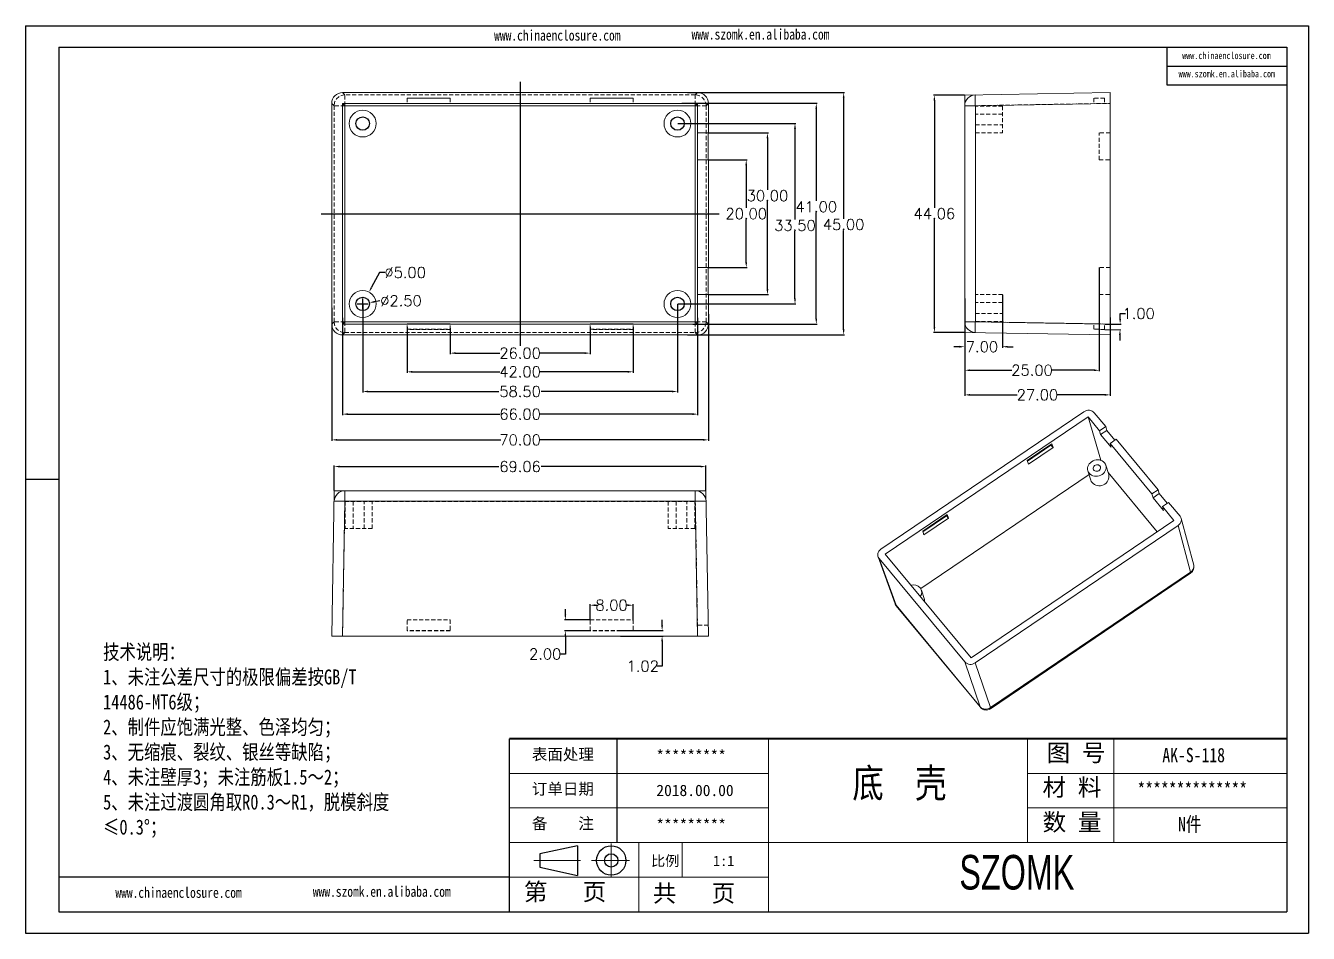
# Model space of a CAD drawing. Header units: inches. Extents: x 1468 to 1984, y 1126 to 1294.
# Drawn here: x 1467.6 to 1706, y 1125.7 to 1294.2 of the extents above; entities that cross this region are included whole.
import ezdxf

# ---------------------------------------------------------------- set-up
doc = ezdxf.new("R2010")
doc.units = ezdxf.units.IN
doc.header["$LTSCALE"] = 15
for name, pattern in [('CENTER2', [28.575, 19.05, -3.175, 3.175, -3.175]), ('HIDDEN', [0.075, 0.05, -0.025]), ('PHANTOM', [12.7, 6.35, -1.27, 1.27, -1.27, 1.27, -1.27])]:
    doc.linetypes.add(name, pattern=pattern)
doc.layers.add('文字', color=81, linetype='Continuous')
for name, color, linetype, lineweight in [('粗实线', 7, 'Continuous', 30), ('细实线', 3, 'Continuous', 9), ('细点划线', 2, 'CENTER2', 9)]:
    doc.layers.add(name, color=color, linetype=linetype, lineweight=lineweight)
doc.styles.get("Standard").update_dxf_attribs({"font": 'txt', "bigfont": 'gbcbig.shx'})
doc.styles.add('宋体', font='', dxfattribs={"width": 0.8, "height": 3.5})
doc.styles.add('长仿宋', font='simsun.ttc', dxfattribs={"width": 0.7, "height": 4})
doc.styles.get('宋体').set_extended_font_data('SimSun')
doc.dimstyles.new('2.5', dxfattribs={"dimtxt": 2, "dimasz": 1, "dimexe": 0.18, "dimexo": 0.0625, "dimgap": 0.09, "dimtad": 0, "dimtih": 1, "dimtoh": 1, "dimzin": 0, "dimdsep": 46, "dimtxsty": 'Standard', "dimcen": 1, "dimadec": 0, "dimazin": 2, "dimtfac": 1, "dimtofl": 0, "dimtmove": 0, "dimatfit": 3, "dimfxl": 0, "dimtolj": 1, "dimtzin": 0, "dimarcsym": 0})

# ---------------------------------------------------------------- blocks, each defined once
blk = doc.blocks.new('*D83')
at = {"color": 0, "lineweight": -2}
for p, q in [((1546.49, 1238.04), (1546.49, 1233.22)), ((1572.49, 1238.24), (1572.49, 1233.22)), ((1547.49, 1233.4), (1555.73, 1233.4)), ((1571.49, 1233.4), (1563.25, 1233.4))]:
    blk.add_line(p, q, dxfattribs=at)
at = {"color": 0}
for points in [[(1547.49, 1233.57), (1547.49, 1233.24), (1546.49, 1233.4)], [(1571.49, 1233.57), (1571.49, 1233.24), (1572.49, 1233.4)]]:
    blk.add_solid(points, dxfattribs=at)
at = {"layer": 'Defpoints', "color": 0}
for p in [(1546.49, 1238.1), (1572.49, 1238.3), (1572.49, 1233.4)]:
    blk.add_point(p, dxfattribs=at)
at = {"color": 0, "insert": (1559.49, 1233.4), "char_height": 2, "attachment_point": 5}
blk.add_mtext('\\A1;26.00', dxfattribs=at)
blk = doc.blocks.new('*D84')
at = {"color": 0, "lineweight": -2}
for p, q in [((1538.49, 1238.24), (1538.49, 1229.75)), ((1580.49, 1238.24), (1580.49, 1229.75)), ((1539.49, 1229.93), (1555.73, 1229.93)), ((1579.49, 1229.93), (1563.25, 1229.93))]:
    blk.add_line(p, q, dxfattribs=at)
at = {"color": 0}
for points in [[(1539.49, 1230.1), (1539.49, 1229.76), (1538.49, 1229.93)], [(1579.49, 1230.1), (1579.49, 1229.76), (1580.49, 1229.93)]]:
    blk.add_solid(points, dxfattribs=at)
at = {"layer": 'Defpoints', "color": 0}
for p in [(1538.49, 1238.3), (1580.49, 1238.3), (1580.49, 1229.93)]:
    blk.add_point(p, dxfattribs=at)
at = {"color": 0, "insert": (1559.49, 1229.93), "char_height": 2, "attachment_point": 5}
blk.add_mtext('\\A1;42.00', dxfattribs=at)
blk = doc.blocks.new('*D86')
at = {"color": 0, "lineweight": -2}
for p, q in [((1526.49, 1239.94), (1526.49, 1221.89)), ((1592.49, 1239.94), (1592.49, 1221.89)), ((1527.49, 1222.07), (1555.73, 1222.07)), ((1591.49, 1222.07), (1563.25, 1222.07))]:
    blk.add_line(p, q, dxfattribs=at)
at = {"color": 0}
for points in [[(1527.49, 1222.24), (1527.49, 1221.9), (1526.49, 1222.07)], [(1591.49, 1222.24), (1591.49, 1221.9), (1592.49, 1222.07)]]:
    blk.add_solid(points, dxfattribs=at)
at = {"layer": 'Defpoints', "color": 0}
for p in [(1526.49, 1240), (1592.49, 1240), (1526.49, 1222.07)]:
    blk.add_point(p, dxfattribs=at)
at = {"color": 0, "insert": (1559.49, 1222.07), "char_height": 2, "attachment_point": 5}
blk.add_mtext('\\A1;66.00', dxfattribs=at)
blk = doc.blocks.new('*D87')
at = {"color": 0, "lineweight": -2}
for p, q in [((1524.49, 1241.79), (1524.49, 1217.11)), ((1594.49, 1240.61), (1594.49, 1217.11)), ((1525.49, 1217.29), (1555.9, 1217.29)), ((1593.49, 1217.29), (1563.08, 1217.29))]:
    blk.add_line(p, q, dxfattribs=at)
at = {"color": 0}
for points in [[(1525.49, 1217.46), (1525.49, 1217.13), (1524.49, 1217.29)], [(1593.49, 1217.46), (1593.49, 1217.13), (1594.49, 1217.29)]]:
    blk.add_solid(points, dxfattribs=at)
at = {"layer": 'Defpoints', "color": 0}
for p in [(1524.49, 1241.86), (1594.49, 1240.67), (1594.49, 1217.29)]:
    blk.add_point(p, dxfattribs=at)
at = {"color": 0, "insert": (1559.49, 1217.29), "char_height": 2, "attachment_point": 5}
blk.add_mtext('\\A1;70.00', dxfattribs=at)
blk = doc.blocks.new('*D88')
at = {"color": 0, "lineweight": -2}
for p, q in [((1594.52, 1269.29), (1601.7, 1269.29)), ((1601.52, 1268.29), (1601.52, 1260.38)), ((1601.52, 1250.29), (1601.52, 1258.2)), ((1594.55, 1249.29), (1601.7, 1249.29))]:
    blk.add_line(p, q, dxfattribs=at)
at = {"color": 0}
for points in [[(1601.35, 1268.29), (1601.68, 1268.29), (1601.52, 1269.29)], [(1601.35, 1250.29), (1601.68, 1250.29), (1601.52, 1249.29)]]:
    blk.add_solid(points, dxfattribs=at)
at = {"layer": 'Defpoints', "color": 0}
for p in [(1594.46, 1269.29), (1594.49, 1249.29), (1601.52, 1249.29)]:
    blk.add_point(p, dxfattribs=at)
at = {"color": 0, "insert": (1601.52, 1259.29), "char_height": 2, "attachment_point": 5}
blk.add_mtext('\\A1;20.00', dxfattribs=at)
blk = doc.blocks.new('*D89')
at = {"color": 0, "lineweight": -2}
for p, q in [((1594.55, 1274.29), (1605.64, 1274.29)), ((1605.46, 1273.29), (1605.46, 1263.73)), ((1605.46, 1245.29), (1605.46, 1261.55)), ((1594.55, 1244.29), (1605.64, 1244.29))]:
    blk.add_line(p, q, dxfattribs=at)
at = {"color": 0}
for points in [[(1605.29, 1273.29), (1605.63, 1273.29), (1605.46, 1274.29)], [(1605.29, 1245.29), (1605.63, 1245.29), (1605.46, 1244.29)]]:
    blk.add_solid(points, dxfattribs=at)
at = {"layer": 'Defpoints', "color": 0}
for p in [(1594.49, 1274.29), (1605.46, 1274.29), (1594.49, 1244.29)]:
    blk.add_point(p, dxfattribs=at)
at = {"color": 0, "insert": (1605.46, 1262.64), "char_height": 2, "attachment_point": 5}
blk.add_mtext('\\A1;30.00', dxfattribs=at)
blk = doc.blocks.new('*D91')
at = {"color": 0, "lineweight": -2}
for p, q in [((1589.57, 1279.79), (1614.72, 1279.79)), ((1614.54, 1278.79), (1614.54, 1261.67)), ((1614.54, 1239.79), (1614.54, 1259.49)), ((1591.58, 1238.79), (1614.72, 1238.79))]:
    blk.add_line(p, q, dxfattribs=at)
at = {"color": 0}
for points in [[(1614.37, 1278.79), (1614.7, 1278.79), (1614.54, 1279.79)], [(1614.37, 1239.79), (1614.7, 1239.79), (1614.54, 1238.79)]]:
    blk.add_solid(points, dxfattribs=at)
at = {"layer": 'Defpoints', "color": 0}
for p in [(1589.51, 1279.79), (1591.51, 1238.79), (1614.54, 1238.79)]:
    blk.add_point(p, dxfattribs=at)
at = {"color": 0, "insert": (1614.54, 1260.58), "char_height": 2, "attachment_point": 5}
blk.add_mtext('\\A1;41.00', dxfattribs=at)
blk = doc.blocks.new('*D92')
at = {"color": 0, "lineweight": -2}
for p, q in [((1590.62, 1281.79), (1619.8, 1281.79)), ((1619.62, 1280.79), (1619.62, 1258.37)), ((1619.62, 1237.79), (1619.62, 1256.19)), ((1590.62, 1236.79), (1619.8, 1236.79))]:
    blk.add_line(p, q, dxfattribs=at)
at = {"color": 0}
for points in [[(1619.46, 1280.79), (1619.79, 1280.79), (1619.62, 1281.79)], [(1619.46, 1237.79), (1619.79, 1237.79), (1619.62, 1236.79)]]:
    blk.add_solid(points, dxfattribs=at)
at = {"layer": 'Defpoints', "color": 0}
for p in [(1590.55, 1281.79), (1590.55, 1236.79), (1619.62, 1236.79)]:
    blk.add_point(p, dxfattribs=at)
at = {"color": 0, "insert": (1619.62, 1257.28), "char_height": 2, "attachment_point": 5}
blk.add_mtext('\\A1;45.00', dxfattribs=at)
blk = doc.blocks.new('*D93')
at = {"color": 0, "lineweight": -2}
for p, q in [((1642.13, 1243.54), (1642.13, 1225.47)), ((1669.13, 1240.02), (1669.13, 1225.47)), ((1643.13, 1225.65), (1651.87, 1225.65)), ((1668.13, 1225.65), (1659.39, 1225.65))]:
    blk.add_line(p, q, dxfattribs=at)
at = {"color": 0}
for points in [[(1643.13, 1225.82), (1643.13, 1225.48), (1642.13, 1225.65)], [(1668.13, 1225.82), (1668.13, 1225.48), (1669.13, 1225.65)]]:
    blk.add_solid(points, dxfattribs=at)
at = {"layer": 'Defpoints', "color": 0}
for p in [(1642.13, 1243.6), (1669.13, 1240.08), (1669.13, 1225.65)]:
    blk.add_point(p, dxfattribs=at)
at = {"color": 0, "insert": (1655.63, 1225.65), "char_height": 2, "attachment_point": 5}
blk.add_mtext('\\A1;27.00', dxfattribs=at)
blk = doc.blocks.new('*D94')
at = {"color": 0, "lineweight": -2}
for p, q in [((1671.01, 1239.75), (1671.03, 1240.75)), ((1671.03, 1240.75), (1672.03, 1240.75)), ((1668.18, 1237.8), (1671.16, 1237.75)), ((1668.19, 1238.8), (1671.18, 1238.75)), ((1670.96, 1236.75), (1670.94, 1235.75))]:
    blk.add_line(p, q, dxfattribs=at)
at = {"color": 0}
for points in [[(1670.85, 1239.76), (1671.18, 1239.75), (1671, 1238.75)], [(1670.79, 1236.76), (1671.13, 1236.75), (1670.98, 1237.75)]]:
    blk.add_solid(points, dxfattribs=at)
at = {"layer": 'Defpoints', "color": 0}
for p in [(1668.11, 1237.8), (1668.13, 1238.8), (1671, 1238.75)]:
    blk.add_point(p, dxfattribs=at)
at = {"color": 0, "insert": (1674.45, 1240.75), "char_height": 2, "attachment_point": 5}
blk.add_mtext('\\A1;1.00', dxfattribs=at)
blk = doc.blocks.new('*D95')
at = {"color": 0, "lineweight": -2}
for p, q in [((1642.13, 1243.12), (1642.13, 1234.41)), ((1649.13, 1244.22), (1649.13, 1234.41)), ((1641.13, 1234.59), (1640.13, 1234.59)), ((1650.13, 1234.59), (1651.13, 1234.59))]:
    blk.add_line(p, q, dxfattribs=at)
at = {"color": 0}
for points in [[(1641.13, 1234.76), (1641.13, 1234.42), (1642.13, 1234.59)], [(1650.13, 1234.76), (1650.13, 1234.42), (1649.13, 1234.59)]]:
    blk.add_solid(points, dxfattribs=at)
at = {"layer": 'Defpoints', "color": 0}
for p in [(1642.13, 1243.18), (1649.13, 1244.29), (1649.13, 1234.59)]:
    blk.add_point(p, dxfattribs=at)
at = {"color": 0, "insert": (1645.32, 1234.59), "char_height": 2, "attachment_point": 5}
blk.add_mtext('\\A1;7.00', dxfattribs=at)
blk = doc.blocks.new('*D96')
at = {"color": 0, "lineweight": -2}
for p, q in [((1667.13, 1249.22), (1667.13, 1230.04)), ((1642.13, 1243.05), (1642.13, 1230.04)), ((1643.13, 1230.22), (1650.87, 1230.22)), ((1666.13, 1230.22), (1658.39, 1230.22))]:
    blk.add_line(p, q, dxfattribs=at)
at = {"color": 0}
for points in [[(1643.13, 1230.39), (1643.13, 1230.05), (1642.13, 1230.22)], [(1666.13, 1230.39), (1666.13, 1230.05), (1667.13, 1230.22)]]:
    blk.add_solid(points, dxfattribs=at)
at = {"layer": 'Defpoints', "color": 0}
for p in [(1667.13, 1249.29), (1642.13, 1243.12), (1642.13, 1230.22)]:
    blk.add_point(p, dxfattribs=at)
at = {"color": 0, "insert": (1654.63, 1230.22), "char_height": 2, "attachment_point": 5}
blk.add_mtext('\\A1;25.00', dxfattribs=at)
blk = doc.blocks.new('*D97')
at = {"color": 0, "lineweight": -2}
for p, q in [((1642.07, 1281.31), (1636.3, 1281.31)), ((1636.48, 1280.31), (1636.48, 1260.38)), ((1636.48, 1238.26), (1636.48, 1258.2)), ((1642.07, 1237.26), (1636.3, 1237.26))]:
    blk.add_line(p, q, dxfattribs=at)
at = {"color": 0}
for points in [[(1636.32, 1280.31), (1636.65, 1280.31), (1636.48, 1281.31)], [(1636.32, 1238.26), (1636.65, 1238.26), (1636.48, 1237.26)]]:
    blk.add_solid(points, dxfattribs=at)
at = {"layer": 'Defpoints', "color": 0}
for p in [(1636.48, 1281.31), (1642.13, 1281.31), (1642.13, 1237.26)]:
    blk.add_point(p, dxfattribs=at)
at = {"color": 0, "insert": (1636.48, 1259.29), "char_height": 2, "attachment_point": 5}
blk.add_mtext('\\A1;44.06', dxfattribs=at)
blk = doc.blocks.new('*D98')
at = {"color": 0, "lineweight": -2}
for p, q in [((1524.96, 1207.92), (1524.96, 1212.51)), ((1525.96, 1212.33), (1555.57, 1212.33)), ((1593.02, 1212.33), (1563.41, 1212.33)), ((1594.02, 1207.92), (1594.02, 1212.51))]:
    blk.add_line(p, q, dxfattribs=at)
at = {"color": 0}
for points in [[(1525.96, 1212.5), (1525.96, 1212.17), (1524.96, 1212.33)], [(1593.02, 1212.5), (1593.02, 1212.17), (1594.02, 1212.33)]]:
    blk.add_solid(points, dxfattribs=at)
at = {"layer": 'Defpoints', "color": 0}
for p in [(1594.02, 1212.33), (1524.96, 1207.85), (1594.02, 1207.85)]:
    blk.add_point(p, dxfattribs=at)
at = {"color": 0, "insert": (1559.49, 1212.33), "char_height": 2, "attachment_point": 5}
blk.add_mtext('\\A1;69.06', dxfattribs=at)
blk = doc.blocks.new('*D99')
at = {"color": 0, "lineweight": -2}
for p, q in [((1533.37, 1248.37), (1531.9, 1245.62)), ((1534.37, 1248.37), (1533.37, 1248.37)), ((1529.24, 1242.54), (1531.24, 1242.54)), ((1530.24, 1241.54), (1530.24, 1243.54))]:
    blk.add_line(p, q, dxfattribs=at)
at = {"color": 0}
blk.add_solid([(1531.75, 1245.7), (1532.04, 1245.54), (1531.42, 1244.74)], dxfattribs=at)
at = {"layer": 'Defpoints', "color": 0}
for p in [(1531.42, 1244.74), (1529.06, 1240.33)]:
    blk.add_point(p, dxfattribs=at)
at = {"color": 0, "insert": (1538.13, 1248.37), "char_height": 2, "attachment_point": 5}
blk.add_mtext('\\A1;∅5.00', dxfattribs=at)
blk = doc.blocks.new('*D101')
at = {"color": 0, "lineweight": -2}
for p, q in [((1585.88, 1182.87), (1585.88, 1183.87)), ((1578.13, 1181.87), (1586.06, 1181.87)), ((1578.13, 1180.85), (1586.06, 1180.85)), ((1585.88, 1179.85), (1585.88, 1175.27)), ((1585.88, 1175.27), (1584.88, 1175.27))]:
    blk.add_line(p, q, dxfattribs=at)
at = {"color": 0}
for points in [[(1585.72, 1182.87), (1586.05, 1182.87), (1585.88, 1181.87)], [(1585.72, 1179.85), (1586.05, 1179.85), (1585.88, 1180.85)]]:
    blk.add_solid(points, dxfattribs=at)
at = {"layer": 'Defpoints', "color": 0}
for p in [(1578.07, 1181.87), (1578.07, 1180.85), (1585.88, 1180.85)]:
    blk.add_point(p, dxfattribs=at)
at = {"color": 0, "insert": (1582.29, 1175.27), "char_height": 2, "attachment_point": 5}
blk.add_mtext('\\A1;1.02', dxfattribs=at)
blk = doc.blocks.new('*D102')
at = {"color": 0, "lineweight": -2}
for p, q in [((1572.49, 1183.91), (1572.49, 1186.77)), ((1573.49, 1186.59), (1573.73, 1186.59)), ((1579.49, 1186.59), (1579.25, 1186.59)), ((1580.49, 1183.74), (1580.49, 1186.77))]:
    blk.add_line(p, q, dxfattribs=at)
at = {"color": 0}
for points in [[(1573.49, 1186.75), (1573.49, 1186.42), (1572.49, 1186.59)], [(1579.49, 1186.75), (1579.49, 1186.42), (1580.49, 1186.59)]]:
    blk.add_solid(points, dxfattribs=at)
at = {"layer": 'Defpoints', "color": 0}
for p in [(1580.49, 1186.59), (1572.49, 1183.85), (1580.49, 1183.68)]:
    blk.add_point(p, dxfattribs=at)
at = {"color": 0, "insert": (1576.49, 1186.59), "char_height": 2, "attachment_point": 5}
blk.add_mtext('\\A1;8.00', dxfattribs=at)
blk = doc.blocks.new('*D103')
at = {"color": 0, "lineweight": -2}
for p, q in [((1567.9, 1184.85), (1567.9, 1185.85)), ((1572.43, 1183.85), (1567.72, 1183.85)), ((1572.43, 1181.85), (1567.72, 1181.85)), ((1567.9, 1180.85), (1567.9, 1177.52)), ((1567.9, 1177.52), (1566.9, 1177.52))]:
    blk.add_line(p, q, dxfattribs=at)
at = {"color": 0}
for points in [[(1567.74, 1184.85), (1568.07, 1184.85), (1567.9, 1183.85)], [(1567.74, 1180.85), (1568.07, 1180.85), (1567.9, 1181.85)]]:
    blk.add_solid(points, dxfattribs=at)
at = {"layer": 'Defpoints', "color": 0}
for p in [(1567.9, 1183.85), (1572.49, 1183.85), (1572.49, 1181.85)]:
    blk.add_point(p, dxfattribs=at)
at = {"color": 0, "insert": (1564.15, 1177.52), "char_height": 2, "attachment_point": 5}
blk.add_mtext('\\A1;2.00', dxfattribs=at)
blk = doc.blocks.new('*D123')
at = {"color": 0, "lineweight": -2}
for p, q in [((1530.24, 1242.47), (1530.24, 1226.1)), ((1588.74, 1242.47), (1588.74, 1226.1)), ((1531.24, 1226.28), (1555.57, 1226.28)), ((1587.74, 1226.28), (1563.41, 1226.28))]:
    blk.add_line(p, q, dxfattribs=at)
at = {"color": 0}
for points in [[(1531.24, 1226.44), (1531.24, 1226.11), (1530.24, 1226.28)], [(1587.74, 1226.44), (1587.74, 1226.11), (1588.74, 1226.28)]]:
    blk.add_solid(points, dxfattribs=at)
at = {"layer": 'Defpoints', "color": 0}
for p in [(1530.24, 1242.54), (1588.74, 1242.54), (1588.74, 1226.28)]:
    blk.add_point(p, dxfattribs=at)
at = {"color": 0, "insert": (1559.49, 1226.28), "char_height": 2, "attachment_point": 5}
blk.add_mtext('\\A1;58.50', dxfattribs=at)
blk = doc.blocks.new('*D124')
at = {"color": 0, "lineweight": -2}
for p, q in [((1588.8, 1276.04), (1610.76, 1276.04)), ((1610.58, 1275.04), (1610.58, 1258.2)), ((1610.58, 1243.54), (1610.58, 1256.02)), ((1588.8, 1242.54), (1610.76, 1242.54))]:
    blk.add_line(p, q, dxfattribs=at)
at = {"color": 0}
for points in [[(1610.41, 1275.04), (1610.75, 1275.04), (1610.58, 1276.04)], [(1610.41, 1243.54), (1610.75, 1243.54), (1610.58, 1242.54)]]:
    blk.add_solid(points, dxfattribs=at)
at = {"layer": 'Defpoints', "color": 0}
for p in [(1588.74, 1276.04), (1610.58, 1276.04), (1588.74, 1242.54)]:
    blk.add_point(p, dxfattribs=at)
at = {"color": 0, "insert": (1610.58, 1257.11), "char_height": 2, "attachment_point": 5}
blk.add_mtext('\\A1;33.50', dxfattribs=at)
blk = doc.blocks.new('*D125')
at = {"color": 0, "lineweight": -2}
for p, q in [((1529.24, 1242.54), (1531.24, 1242.54)), ((1530.24, 1241.54), (1530.24, 1243.54)), ((1533.44, 1243.12), (1532.45, 1242.94))]:
    blk.add_line(p, q, dxfattribs=at)
at = {"color": 0}
blk.add_solid([(1532.42, 1243.11), (1532.48, 1242.78), (1531.47, 1242.76)], dxfattribs=at)
at = {"layer": 'Defpoints', "color": 0}
for p in [(1529.01, 1242.31), (1531.47, 1242.76)]:
    blk.add_point(p, dxfattribs=at)
at = {"color": 0, "insert": (1537.36, 1243.12), "char_height": 2, "attachment_point": 5}
blk.add_mtext('\\A1;∅2.50', dxfattribs=at)

msp = doc.modelspace()

# ---------------------------------------------------------------- linework, layer by layer
for p, q in [((1467.602, 1294.209), (1705.984, 1294.209)), ((1467.602, 1294.209), (1467.602, 1125.657)), ((1705.984, 1294.209), (1705.984, 1125.657)), ((1473.77, 1290.196), (1701.97, 1290.196)), ((1473.77, 1290.196), (1473.77, 1129.67)), ((1679.675, 1290.196), (1679.675, 1283.229)), ((1701.97, 1290.196), (1701.97, 1129.67)), ((1679.675, 1286.713), (1701.97, 1286.713)), ((1679.675, 1283.229), (1701.97, 1283.229)), ((1473.77, 1209.933), (1467.602, 1209.933)), ((1467.602, 1203.69), (1467.602, 1125.657)), ((1557.496, 1129.67), (1557.496, 1161.775)), ((1577.562, 1142.512), (1577.562, 1161.775)), ((1557.496, 1136.091), (1473.77, 1136.091)), ((1473.77, 1129.67), (1701.97, 1129.67)), ((1467.602, 1125.657), (1705.984, 1125.657)), ((1467.602, 1125.657), (1577.964, 1125.657))]:
    msp.add_line(p, q)
at = {"color": 1, "linetype": 'PHANTOM', "lineweight": 30}
for p, q in [((1559.491, 1283.786), (1559.491, 1234.786)), ((1522.491, 1259.286), (1596.491, 1259.286))]:
    msp.add_line(p, q, dxfattribs=at)
at = {"color": 7, "linetype": 'Continuous', "lineweight": 15}
for p, q in [((1592.491, 1281.786), (1526.491, 1281.786)), ((1642.13, 1281.314), (1669.13, 1281.786)), ((1642.13, 1237.257), (1642.13, 1281.314)), ((1669.13, 1281.786), (1669.13, 1279.786)), ((1524.491, 1279.786), (1524.491, 1238.785)), ((1592.491, 1279.785), (1526.491, 1279.785)), ((1526.491, 1279.785), (1526.491, 1238.786)), ((1526.928, 1279.349), (1526.491, 1279.785)), ((1526.928, 1279.349), (1592.054, 1279.349)), ((1526.928, 1279.349), (1526.928, 1239.222)), ((1546.491, 1279.768), (1538.491, 1279.768)), ((1538.491, 1279.768), (1538.491, 1279.733)), ((1538.491, 1279.733), (1546.491, 1279.733)), ((1546.491, 1279.733), (1546.491, 1279.768)), ((1580.491, 1279.768), (1572.491, 1279.768)), ((1572.491, 1279.768), (1572.491, 1279.733)), ((1572.491, 1279.733), (1580.491, 1279.733)), ((1580.491, 1279.733), (1580.491, 1279.768)), ((1592.054, 1279.349), (1592.491, 1279.785)), ((1592.054, 1279.349), (1592.054, 1239.222)), ((1592.491, 1274.286), (1592.491, 1279.785)), ((1594.491, 1274.286), (1594.491, 1279.786)), ((1642.13, 1279.349), (1644.095, 1279.349)), ((1669.13, 1279.786), (1644.095, 1279.349)), ((1644.095, 1279.349), (1644.095, 1239.222)), ((1669.13, 1279.786), (1669.13, 1238.785)), ((1592.456, 1269.286), (1592.456, 1274.286)), ((1592.491, 1274.286), (1592.456, 1274.286)), ((1594.491, 1274.286), (1592.491, 1274.286)), ((1594.456, 1269.286), (1594.456, 1274.286)), ((1592.456, 1269.286), (1592.491, 1269.286)), ((1592.491, 1269.286), (1594.491, 1269.286)), ((1592.491, 1249.286), (1592.491, 1269.286)), ((1594.491, 1249.286), (1594.491, 1269.286)), ((1592.456, 1244.286), (1592.456, 1249.286)), ((1592.491, 1249.286), (1592.456, 1249.286)), ((1594.491, 1249.286), (1592.491, 1249.286)), ((1594.456, 1244.286), (1594.456, 1249.286)), ((1592.456, 1244.286), (1592.491, 1244.286)), ((1592.491, 1238.786), (1592.491, 1244.286)), ((1592.491, 1244.286), (1594.491, 1244.286)), ((1594.491, 1238.785), (1594.491, 1244.286)), ((1526.928, 1239.222), (1526.491, 1238.786)), ((1526.491, 1238.786), (1592.491, 1238.786)), ((1526.928, 1239.222), (1592.054, 1239.222)), ((1538.491, 1238.838), (1546.491, 1238.838)), ((1538.491, 1238.803), (1538.491, 1238.838)), ((1546.491, 1238.803), (1538.491, 1238.803)), ((1546.491, 1238.838), (1546.491, 1238.803)), ((1572.491, 1238.838), (1580.491, 1238.838)), ((1572.491, 1238.803), (1572.491, 1238.838)), ((1580.491, 1238.803), (1572.491, 1238.803)), ((1580.491, 1238.838), (1580.491, 1238.803)), ((1592.054, 1239.222), (1592.491, 1238.786)), ((1642.13, 1239.222), (1644.095, 1239.222)), ((1669.13, 1236.786), (1642.13, 1237.257)), ((1644.095, 1239.222), (1669.13, 1238.785)), ((1669.13, 1238.785), (1669.13, 1236.786)), ((1526.491, 1236.786), (1592.491, 1236.786)), ((1664.258, 1222.508), (1626.557, 1196.999)), ((1665.037, 1221.569), (1627.337, 1196.06)), ((1667.179, 1218.988), (1665.037, 1221.569)), ((1667.406, 1213.495), (1665.037, 1221.569)), ((1668.322, 1219.761), (1666.179, 1222.342)), ((1668.322, 1219.761), (1667.179, 1218.988)), ((1667.179, 1218.988), (1667.378, 1218.28)), ((1668.52, 1219.053), (1667.378, 1218.28)), ((1669.326, 1215.934), (1667.378, 1218.28)), ((1668.322, 1219.761), (1668.52, 1219.053)), ((1670.021, 1217.246), (1668.52, 1219.053)), ((1658.298, 1216.576), (1653.729, 1213.484)), ((1653.767, 1213.368), (1658.143, 1216.329)), ((1653.961, 1212.774), (1658.531, 1215.866)), ((1658.143, 1216.329), (1658.105, 1216.445)), ((1658.143, 1216.329), (1658.531, 1215.866)), ((1658.531, 1215.866), (1658.298, 1216.576)), ((1669.127, 1216.641), (1670.269, 1217.414)), ((1669.326, 1215.934), (1669.127, 1216.641)), ((1676.918, 1207.254), (1669.127, 1216.641)), ((1678.06, 1208.027), (1670.269, 1217.414)), ((1653.729, 1213.484), (1653.961, 1212.774)), ((1665.01, 1211.537), (1665.557, 1209.803)), ((1668.895, 1210.855), (1668.348, 1212.59)), ((1668.784, 1211.206), (1677.9, 1200.223)), ((1633.943, 1189.688), (1665.225, 1210.854)), ((1524.491, 1180.853), (1524.962, 1207.853)), ((1524.962, 1207.853), (1594.02, 1207.853)), ((1526.928, 1207.853), (1526.928, 1205.887)), ((1592.054, 1205.887), (1592.054, 1207.853)), ((1594.02, 1207.853), (1594.491, 1180.853)), ((1678.06, 1208.027), (1676.918, 1207.254)), ((1676.918, 1207.254), (1677.117, 1206.547)), ((1678.259, 1207.32), (1677.117, 1206.547)), ((1679.064, 1204.2), (1677.117, 1206.547)), ((1678.06, 1208.027), (1678.259, 1207.32)), ((1679.759, 1205.512), (1678.259, 1207.32)), ((1526.928, 1205.887), (1526.491, 1180.853)), ((1592.054, 1205.887), (1526.928, 1205.887)), ((1592.491, 1180.853), (1592.054, 1205.887)), ((1678.865, 1204.907), (1680.008, 1205.68)), ((1681.008, 1202.326), (1678.865, 1204.907)), ((1679.064, 1204.2), (1678.865, 1204.907)), ((1682.151, 1203.099), (1680.008, 1205.68)), ((1638.877, 1203.435), (1634.307, 1200.343)), ((1634.345, 1200.227), (1638.722, 1203.188)), ((1634.54, 1199.633), (1639.109, 1202.725)), ((1638.722, 1203.188), (1638.684, 1203.304)), ((1638.722, 1203.188), (1639.109, 1202.725)), ((1639.109, 1202.725), (1638.877, 1203.435)), ((1643.308, 1176.818), (1681.008, 1202.326)), ((1684.675, 1194.052), (1682.356, 1202.704)), ((1634.307, 1200.343), (1634.54, 1199.633)), ((1644.087, 1175.878), (1681.787, 1201.388)), ((1684.106, 1192.739), (1681.787, 1201.388)), ((1626.015, 1195.599), (1629.174, 1186.875)), ((1626.194, 1195.287), (1642.166, 1176.044)), ((1626.194, 1195.287), (1629.352, 1186.567)), ((1627.337, 1196.06), (1643.308, 1176.818)), ((1646.904, 1167.568), (1684.106, 1192.739)), ((1646.906, 1167.359), (1684.108, 1192.53)), ((1634.622, 1187.665), (1634.075, 1189.4)), ((1629.352, 1186.567), (1644.983, 1167.734)), ((1629.413, 1186.457), (1645.044, 1167.624)), ((1526.491, 1180.853), (1524.491, 1180.853)), ((1592.491, 1180.853), (1526.491, 1180.853)), ((1594.491, 1180.853), (1592.491, 1180.853)), ((1644.983, 1167.734), (1642.166, 1176.044)), ((1644.087, 1175.878), (1646.904, 1167.568))]:
    msp.add_line(p, q, dxfattribs=at)
at = {"color": 7, "linetype": 'HIDDEN', "lineweight": 0}
for p, q in [((1526.928, 1281.349), (1526.491, 1281.786)), ((1592.054, 1281.349), (1526.928, 1281.349)), ((1526.928, 1279.349), (1526.928, 1281.349)), ((1538.491, 1280.768), (1538.491, 1279.768)), ((1546.491, 1280.768), (1538.491, 1280.768)), ((1538.491, 1280.733), (1546.491, 1280.733)), ((1546.491, 1280.768), (1546.491, 1279.768)), ((1572.491, 1280.768), (1572.491, 1279.768)), ((1580.491, 1280.768), (1572.491, 1280.768)), ((1572.491, 1280.733), (1580.491, 1280.733)), ((1580.491, 1280.768), (1580.491, 1279.768)), ((1592.491, 1281.786), (1592.054, 1281.349)), ((1592.054, 1281.349), (1592.054, 1279.349)), ((1668.113, 1280.768), (1666.113, 1280.733)), ((1666.113, 1280.733), (1666.131, 1279.733)), ((1668.113, 1280.768), (1668.13, 1279.768)), ((1524.491, 1279.786), (1524.928, 1279.349)), ((1524.928, 1279.349), (1524.928, 1239.222)), ((1526.928, 1279.349), (1524.928, 1279.349)), ((1594.054, 1279.349), (1592.054, 1279.349)), ((1594.054, 1279.349), (1594.491, 1279.786)), ((1594.054, 1239.222), (1594.054, 1279.349)), ((1644.095, 1279.349), (1642.13, 1279.349)), ((1644.095, 1279.349), (1669.13, 1279.786)), ((1644.095, 1239.222), (1644.095, 1279.349)), ((1644.13, 1279.349), (1669.13, 1279.785)), ((1644.13, 1279.349), (1644.13, 1239.222)), ((1649.13, 1279.286), (1644.13, 1279.286)), ((1649.13, 1277.786), (1644.13, 1277.786)), ((1649.13, 1279.286), (1649.13, 1274.286)), ((1644.13, 1275.786), (1649.13, 1275.786)), ((1644.13, 1274.286), (1649.13, 1274.286)), ((1669.13, 1274.286), (1667.13, 1274.286)), ((1667.13, 1269.286), (1667.13, 1274.286)), ((1667.13, 1269.286), (1669.13, 1269.286)), ((1667.13, 1244.286), (1667.13, 1249.286)), ((1669.13, 1249.286), (1667.13, 1249.286)), ((1649.13, 1244.286), (1644.13, 1244.286)), ((1649.13, 1242.786), (1644.13, 1242.786)), ((1649.13, 1239.286), (1649.13, 1244.286)), ((1667.13, 1244.286), (1669.13, 1244.286)), ((1644.13, 1240.786), (1649.13, 1240.786)), ((1524.928, 1239.222), (1524.491, 1238.785)), ((1526.928, 1239.222), (1524.928, 1239.222)), ((1526.491, 1236.786), (1526.928, 1237.223)), ((1526.928, 1239.222), (1526.928, 1237.223)), ((1526.928, 1237.223), (1592.054, 1237.223)), ((1538.491, 1237.803), (1538.491, 1238.803)), ((1538.491, 1237.838), (1546.491, 1237.838)), ((1546.491, 1237.803), (1538.491, 1237.803)), ((1546.491, 1237.803), (1546.491, 1238.803)), ((1572.491, 1237.803), (1572.491, 1238.803)), ((1572.491, 1237.838), (1580.491, 1237.838)), ((1580.491, 1237.803), (1572.491, 1237.803)), ((1580.491, 1237.803), (1580.491, 1238.803)), ((1594.054, 1239.222), (1592.054, 1239.222)), ((1592.054, 1237.223), (1592.054, 1239.222)), ((1592.054, 1237.223), (1592.491, 1236.786)), ((1594.491, 1238.785), (1594.054, 1239.222)), ((1644.095, 1239.222), (1642.13, 1239.222)), ((1669.13, 1238.785), (1644.095, 1239.222)), ((1644.13, 1239.286), (1649.13, 1239.286)), ((1644.13, 1239.222), (1669.13, 1238.786)), ((1666.113, 1237.838), (1666.131, 1238.838)), ((1668.113, 1237.803), (1666.113, 1237.838)), ((1668.113, 1237.803), (1668.13, 1238.803)), ((1526.928, 1207.853), (1526.928, 1205.887)), ((1592.054, 1205.887), (1592.054, 1207.853)), ((1526.491, 1180.853), (1526.928, 1205.887)), ((1526.928, 1205.853), (1526.491, 1180.853)), ((1526.928, 1205.887), (1592.054, 1205.887)), ((1526.928, 1205.853), (1592.054, 1205.853)), ((1526.991, 1205.853), (1526.991, 1200.853)), ((1528.491, 1205.853), (1528.491, 1200.853)), ((1530.491, 1200.853), (1530.491, 1205.853)), ((1531.991, 1200.853), (1531.991, 1205.853)), ((1586.991, 1205.853), (1586.991, 1200.853)), ((1588.491, 1205.853), (1588.491, 1200.853)), ((1590.491, 1200.853), (1590.491, 1205.853)), ((1591.991, 1200.853), (1591.991, 1205.853)), ((1592.054, 1205.887), (1592.491, 1180.853)), ((1592.054, 1205.853), (1592.491, 1180.853)), ((1531.991, 1200.853), (1526.991, 1200.853)), ((1591.991, 1200.853), (1586.991, 1200.853)), ((1538.491, 1181.87), (1538.491, 1183.87)), ((1538.491, 1183.87), (1546.491, 1183.87)), ((1538.491, 1183.852), (1546.491, 1183.852)), ((1546.491, 1183.87), (1546.491, 1181.87)), ((1572.491, 1181.87), (1572.491, 1183.87)), ((1572.491, 1183.87), (1580.491, 1183.87)), ((1572.491, 1183.852), (1580.491, 1183.852)), ((1580.491, 1183.87), (1580.491, 1181.87)), ((1594.456, 1182.853), (1592.456, 1182.853)), ((1538.491, 1181.87), (1538.491, 1181.852)), ((1546.491, 1181.87), (1538.491, 1181.87)), ((1546.491, 1181.852), (1538.491, 1181.852)), ((1546.491, 1181.87), (1546.491, 1181.852)), ((1572.491, 1181.87), (1572.491, 1181.852)), ((1580.491, 1181.87), (1572.491, 1181.87)), ((1580.491, 1181.852), (1572.491, 1181.852)), ((1580.491, 1181.87), (1580.491, 1181.852))]:
    msp.add_line(p, q, dxfattribs=at)
at = {"color": 8, "linetype": 'Continuous', "lineweight": 15}
for p, q in [((1629.413, 1186.457), (1629.352, 1186.567)), ((1645.044, 1167.624), (1644.983, 1167.734))]:
    msp.add_line(p, q, dxfattribs=at)
at = {"color": 7, "linetype": 'Continuous', "lineweight": 15, "flags": 128}
for points in [[(1668.107, 1213.03), (1667.916, 1213.219), (1667.688, 1213.373), (1667.429, 1213.487), (1667.147, 1213.558), (1666.851, 1213.583), (1666.55, 1213.563), (1666.252, 1213.497), (1665.968, 1213.387), (1665.705, 1213.237), (1665.472, 1213.051), (1665.276, 1212.836), (1665.122, 1212.597), (1665.015, 1212.341), (1664.959, 1212.078), (1664.955, 1211.813), (1665.004, 1211.557), (1665.104, 1211.316), (1665.251, 1211.097), (1665.442, 1210.908), (1665.67, 1210.754), (1665.929, 1210.64), (1666.211, 1210.569), (1666.507, 1210.544), (1666.808, 1210.564), (1667.106, 1210.63), (1667.39, 1210.74), (1667.653, 1210.89), (1667.886, 1211.076), (1668.083, 1211.291), (1668.237, 1211.531), (1668.343, 1211.786), (1668.399, 1212.05), (1668.403, 1212.314), (1668.354, 1212.57), (1668.255, 1212.811), (1668.107, 1213.03)], [(1667.25, 1212.45), (1667.124, 1212.562), (1666.965, 1212.638), (1666.784, 1212.67), (1666.596, 1212.658), (1666.414, 1212.602), (1666.251, 1212.505), (1666.121, 1212.376), (1666.031, 1212.224), (1665.99, 1212.06), (1666, 1211.896), (1666.06, 1211.745), (1666.166, 1211.617), (1666.31, 1211.522), (1666.482, 1211.468), (1666.668, 1211.457), (1666.855, 1211.492), (1667.029, 1211.569), (1667.177, 1211.683), (1667.288, 1211.825), (1667.354, 1211.984), (1667.37, 1212.15), (1667.334, 1212.309), (1667.25, 1212.45)], [(1665.557, 1209.803), (1665.65, 1209.581), (1665.798, 1209.363)]]:
    msp.add_lwpolyline(points, dxfattribs=at)
at = {"color": 8, "linetype": 'Continuous', "lineweight": 15, "flags": 128}
for points in [[(1684.106, 1192.739), (1684.131, 1192.626), (1684.125, 1192.553), (1684.108, 1192.53)], [(1629.352, 1186.567), (1629.223, 1186.762), (1629.174, 1186.875)], [(1646.906, 1167.359), (1646.924, 1167.382), (1646.929, 1167.455), (1646.904, 1167.568)]]:
    msp.add_lwpolyline(points, dxfattribs=at)
at = {"color": 7, "linetype": 'Continuous', "lineweight": 15}
for centre in [(1530.241, 1276.036), (1588.741, 1276.036), (1530.241, 1242.536), (1588.741, 1242.536)]:
    msp.add_circle(centre, 2.5, dxfattribs=at)
for centre in [(1530.241, 1276.036), (1588.741, 1276.036), (1530.241, 1242.536), (1588.741, 1242.536)]:
    msp.add_circle(centre, 1.25)
at = {"color": 7, "linetype": 'HIDDEN', "lineweight": 0}
for centre, radius, start, end in [((1526.928, 1279.348), 2, 90.02044, 179.97956), ((1592.054, 1279.348), 2, 0.02044, 89.97956), ((1672.75, 1280.349), 28.673, 178.00162, 181.99838), ((1526.928, 1239.223), 2, 180.02044, 269.97956), ((1592.054, 1239.223), 2, 270.02044, 359.97956), ((1672.75, 1238.222), 28.673, 178.00162, 181.99838), ((1525.928, 1177.232), 28.673, 88.00162, 91.99838), ((1593.054, 1177.232), 28.673, 88.00162, 91.99838)]:
    msp.add_arc(centre, radius, start, end, dxfattribs=at)
at = {"color": 7, "linetype": 'Continuous', "lineweight": 15}
for centre, radius, start, end in [((1644.13, 1279.349), 2, 91, 180), ((1672.75, 1280.349), 28.673, 178.00162, 181.99838), ((1644.13, 1239.222), 2, 180, 269), ((1672.75, 1238.222), 28.673, 178.00162, 181.99838), ((1667.132, 1210.554), 1.788, 221.75824, 9.70059), ((1526.928, 1205.853), 2, 90, 179), ((1592.054, 1205.853), 2, 1, 90), ((1525.928, 1177.232), 28.673, 88.00162, 91.99838), ((1593.054, 1177.232), 28.673, 88.00162, 91.99838), ((1683.323, 1193.69), 1.4, 304.08316, 15.00622), ((1632.551, 1188.646), 1.753, 42.93807, 105.33778), ((1632.78, 1188.989), 1.354, 323.66498, 38.9141), ((1633.388, 1187.277), 1.294, 357.14087, 17.4549), ((1630.49, 1187.352), 1.4, 199.90659, 219.69251), ((1646.037, 1168.732), 1.452, 223.45914, 306.68448), ((1646.122, 1168.518), 1.4, 219.69251, 304.08316)]:
    msp.add_arc(centre, radius, start, end, dxfattribs=at)
at = {"color": 8, "linetype": 'Continuous', "lineweight": 15}
msp.add_arc((1683.477, 1193.792), 1.226, 300.84293, 12.26809, dxfattribs=at)
at = {"color": 7, "linetype": 'Continuous', "lineweight": 15}
for centre, major_axis, ratio, start_param, end_param in [((1526.491, 1279.785), (1.415, -1.415), 0.9996955, 2.3563468, 3.9268385), ((1592.491, 1279.785), (-1.415, -1.415), 0.9996955, 2.3563468, 3.9268385), ((1526.491, 1238.786), (1.415, 1.415), 0.9996955, 2.3563468, 3.9268385), ((1592.491, 1238.786), (-1.415, 1.415), 0.9996955, 2.3563468, 3.9268385), ((1665.037, 1221.569), (1.335, 0.422), 0.8545596, 0.3347694, 1.9052611), ((1681.008, 1202.326), (1.336, 0.42), 0.8542361, 5.0486871, 6.6191789), ((1627.337, 1196.06), (1.336, 0.42), 0.8542361, 1.9070945, 3.4775862), ((1643.308, 1176.818), (1.335, 0.422), 0.8545596, 3.476362, 5.0468538)]:
    msp.add_ellipse(centre, major_axis=major_axis, ratio=ratio, start_param=start_param, end_param=end_param, dxfattribs=at)
at = {"layer": '粗实线', "color": 7, "lineweight": 40}
msp.add_line((1701.97, 1161.775), (1557.496, 1161.775), dxfattribs=at)
at = {"layer": '粗实线', "color": 7}
for p, q in [((1570.187, 1141.911), (1563.171, 1140.424)), ((1570.187, 1141.911), (1570.187, 1136.413)), ((1563.171, 1140.424), (1563.171, 1137.943)), ((1563.171, 1137.943), (1570.187, 1136.413))]:
    msp.add_line(p, q, dxfattribs=at)
for radius in [2.728, 1.241]:
    msp.add_circle((1576.431, 1139.183), radius, dxfattribs=at)
at = {"layer": '细实线', "color": 7}
for p, q in [((1605.654, 1161.775), (1605.654, 1129.67)), ((1653.812, 1161.775), (1653.812, 1142.512)), ((1669.865, 1161.775), (1669.865, 1142.647)), ((1605.654, 1155.354), (1557.496, 1155.354)), ((1701.97, 1155.354), (1653.812, 1155.354)), ((1605.654, 1148.933), (1557.496, 1148.933)), ((1701.97, 1148.933), (1653.812, 1148.933)), ((1701.97, 1142.512), (1557.496, 1142.512)), ((1581.575, 1142.512), (1581.575, 1129.67)), ((1589.602, 1142.512), (1589.602, 1136.091)), ((1605.654, 1136.091), (1557.496, 1136.091))]:
    msp.add_line(p, q, dxfattribs=at)
at = {"layer": '细点划线', "color": 7}
for p, q in [((1576.431, 1142.323), (1576.431, 1136.091)), ((1562.052, 1139.183), (1570.724, 1139.183)), ((1572.783, 1139.183), (1579.833, 1139.183))]:
    msp.add_line(p, q, dxfattribs=at)

# ---------------------------------------------------------------- texts
at = {"char_height": 2.11167, "width": 1200.17064, "attachment_point": 1}
for s, insert in [('{\\fSimHei|b0|i0|c134|p49;表面处理}', (1561.684, 1159.953)), ('{\\fSimHei|b0|i0|c134|p49;*********}', (1584.813, 1159.681)), ('{\\fSimHei|b0|i0|c134|p49;订单日期}', (1561.684, 1153.532)), ('{\\fSimHei|b0|i0|c134|p49;2018.00.00}', (1584.813, 1153.26)), ('{\\fSimHei|b0|i0|c134|p49;备    注}', (1561.684, 1147.111)), ('{\\fSimHei|b0|i0|c134|p49;*********}', (1584.813, 1146.839))]:
    msp.add_mtext(s, dxfattribs=dict(at, insert=insert))
at = {"layer": '文字', "color": 0, "attachment_point": 1, "style": '宋体'}
for s, insert, char_height, width in [('www.chinaenclosure.com', (1554.661, 1293.4), 1.96199, 34.47029), ('www.szomk.en.alibaba.com', (1591.359, 1293.595), 1.96199, 34.47029), ('www.chinaenclosure.com', (1682.547, 1289.314), 1.30799, 22.98019), ('www.szomk.en.alibaba.com', (1681.864, 1285.927), 1.30799, 22.98019), ('{\\H1.111x;技术说明：\\P1、未注公差尺寸的极限偏差按GB/T 14486-MT6级；\\P2、制件应饱满光整、色泽均匀；\\P3、无缩痕、裂纹、银丝等缺陷；\\P4、未注壁厚3；未注筋板1.5～2；\\P5、未注过渡圆角取R0.3～R1，脱模斜度≤0.3%%D；}', (1481.994, 1179.302), 2.50823, 56.49631), ('{\\H1.111x;AK-S-118}', (1678.849, 1160.098), 2.4079, 27.838), ('底  壳', (1621.241, 1156.232), 5.3509, 68.40912), ('{\\H1.111x;**************}', (1674.217, 1153.677), 2.4079, 27.838), ('{\\H1.111x;N件}', (1681.762, 1147.256), 2.4079, 27.838), ('www.chinaenclosure.com', (1484.275, 1134.212), 1.96199, 34.47029), ('www.szomk.en.alibaba.com', (1520.973, 1134.406), 1.96199, 34.47029)]:
    msp.add_mtext(s, dxfattribs=dict(at, insert=insert, char_height=char_height, width=width))
at = {"layer": '粗实线', "insert": (1641.127, 1140.213), "char_height": 6.42106, "width": 72.00583, "attachment_point": 1, "style": '长仿宋'}
msp.add_mtext('{\\fSTXinwei|b0|i0|c134|p2;SZOMK}', dxfattribs=at)
at = {"layer": '细实线', "color": 7, "attachment_point": 1}
for s, insert, char_height, width in [('{\\fSimSun|b0|i0|c134|p54;图 号}', (1657.343, 1160.8), 3.21053, 16.05265), ('{\\fSimSun|b0|i0|c134|p54;材 料   }', (1656.582, 1154.379), 3.21053, 16.05265), ('{\\fSimSun|b0|i0|c134|p54;数 量}', (1656.597, 1147.927), 3.21053, 14.50558), ('{\\fSimSun|b0|i0|c134|p54;比例}', (1583.823, 1140.08), 1.92632, 8.45594), ('{\\fSimSun|b0|i0|c134|p54;1:1}', (1595.361, 1140.08), 1.92632, 8.45594), ('{\\fSimSun|b0|i0|c134|p54;第   页}', (1560.198, 1134.987), 3.21053, 24.07897), ('{\\fSimSun|b0|i0|c134|p54; 共   页}', (1581.968, 1134.714), 3.21053, 24.07897)]:
    msp.add_mtext(s, dxfattribs=dict(at, insert=insert, char_height=char_height, width=width))

# ---------------------------------------------------------------- dimensions: what is measured, and where the dimension line sits
for base, p1, p2, picture, middle in [((1619.622, 1236.786), (1590.555, 1281.786), (1590.555, 1236.786), '*D92', (1619.622, 1257.278)), ((1614.535, 1238.786), (1589.506, 1279.785), (1591.513, 1238.786), '*D91', (1614.535, 1260.582)), ((1610.58, 1276.036), (1588.741, 1242.536), (1588.741, 1276.036), '*D124', (1610.58, 1257.106)), ((1605.458, 1274.286), (1594.491, 1244.286), (1594.491, 1274.286), '*D89', (1605.458, 1262.639)), ((1567.903, 1183.852), (1572.491, 1181.852), (1572.491, 1183.852), '*D103', (1564.146, 1177.521)), ((1585.884, 1180.853), (1578.066, 1181.87), (1578.066, 1180.853), '*D101', (1582.294, 1175.265))]:
    dim = msp.add_linear_dim(base=base, p1=p1, p2=p2, angle=90, dimstyle='2.5')
    dim.commit()
    dim.dimension.update_dxf_attribs({"geometry": picture, "text_midpoint": middle, "dimtype": 160})
for base, p1, p2, picture, middle in [((1636.483, 1281.314), (1642.13, 1237.257), (1642.13, 1281.314), '*D97', (1636.483, 1259.286)), ((1601.515, 1249.286), (1594.456, 1269.286), (1594.491, 1249.286), '*D88', (1601.515, 1259.286))]:
    dim = msp.add_linear_dim(base=base, p1=p1, p2=p2, angle=90, dimstyle='2.5')
    dim.commit()
    dim.dimension.update_dxf_attribs({"geometry": picture, "text_midpoint": middle})
dim = msp.add_diameter_dim_2p(p1=(1529.059, 1240.333), p2=(1531.423, 1244.739), dimstyle='2.5')
dim.commit()
dim.dimension.update_dxf_attribs({"geometry": '*D99', "text_midpoint": (1538.129, 1248.372), "dimtype": 163})
for base, p1, p2, picture, middle in [((1642.13, 1230.22), (1667.13, 1249.286), (1642.13, 1243.117), '*D96', (1654.63, 1230.22)), ((1588.741, 1226.278), (1530.241, 1242.536), (1588.741, 1242.536), '*D123', (1559.491, 1226.278)), ((1594.491, 1217.294), (1524.491, 1241.857), (1594.491, 1240.67), '*D87', (1559.491, 1217.294)), ((1526.491, 1222.068), (1592.491, 1240.002), (1526.491, 1240.002), '*D86', (1559.491, 1222.068)), ((1580.491, 1229.931), (1538.491, 1238.303), (1580.491, 1238.303), '*D84', (1559.491, 1229.931)), ((1572.491, 1233.404), (1546.491, 1238.104), (1572.491, 1238.303), '*D83', (1559.491, 1233.404)), ((1594.02, 1212.332), (1524.962, 1207.853), (1594.02, 1207.853), '*D98', (1559.491, 1212.332)), ((1580.491, 1186.587), (1572.491, 1183.852), (1580.491, 1183.677), '*D102', (1576.491, 1186.587))]:
    dim = msp.add_linear_dim(base=base, p1=p1, p2=p2, dimstyle='2.5')
    dim.commit()
    dim.dimension.update_dxf_attribs({"geometry": picture, "text_midpoint": middle})
dim = msp.add_diameter_dim_2p(p1=(1529.012, 1242.309), p2=(1531.47, 1242.762), dimstyle='2.5')
dim.commit()
dim.dimension.update_dxf_attribs({"geometry": '*D125', "text_midpoint": (1537.361, 1243.123)})
for base, p1, p2, picture, middle in [((1649.13, 1234.592), (1642.13, 1243.179), (1649.13, 1244.286), '*D95', (1645.32, 1234.592)), ((1669.13, 1225.651), (1642.13, 1243.6), (1669.13, 1240.083), '*D93', (1655.63, 1225.651))]:
    dim = msp.add_linear_dim(base=base, p1=p1, p2=p2, dimstyle='2.5')
    dim.commit()
    dim.dimension.update_dxf_attribs({"geometry": picture, "text_midpoint": middle, "dimtype": 160})
dim = msp.add_aligned_dim(p1=(1668.113, 1237.803), p2=(1668.13, 1238.803), distance=-2.866, dimstyle='2.5')
dim.commit()
dim.dimension.update_dxf_attribs({"geometry": '*D94', "text_midpoint": (1674.454, 1240.752)})

doc.saveas('drawing.dxf')
